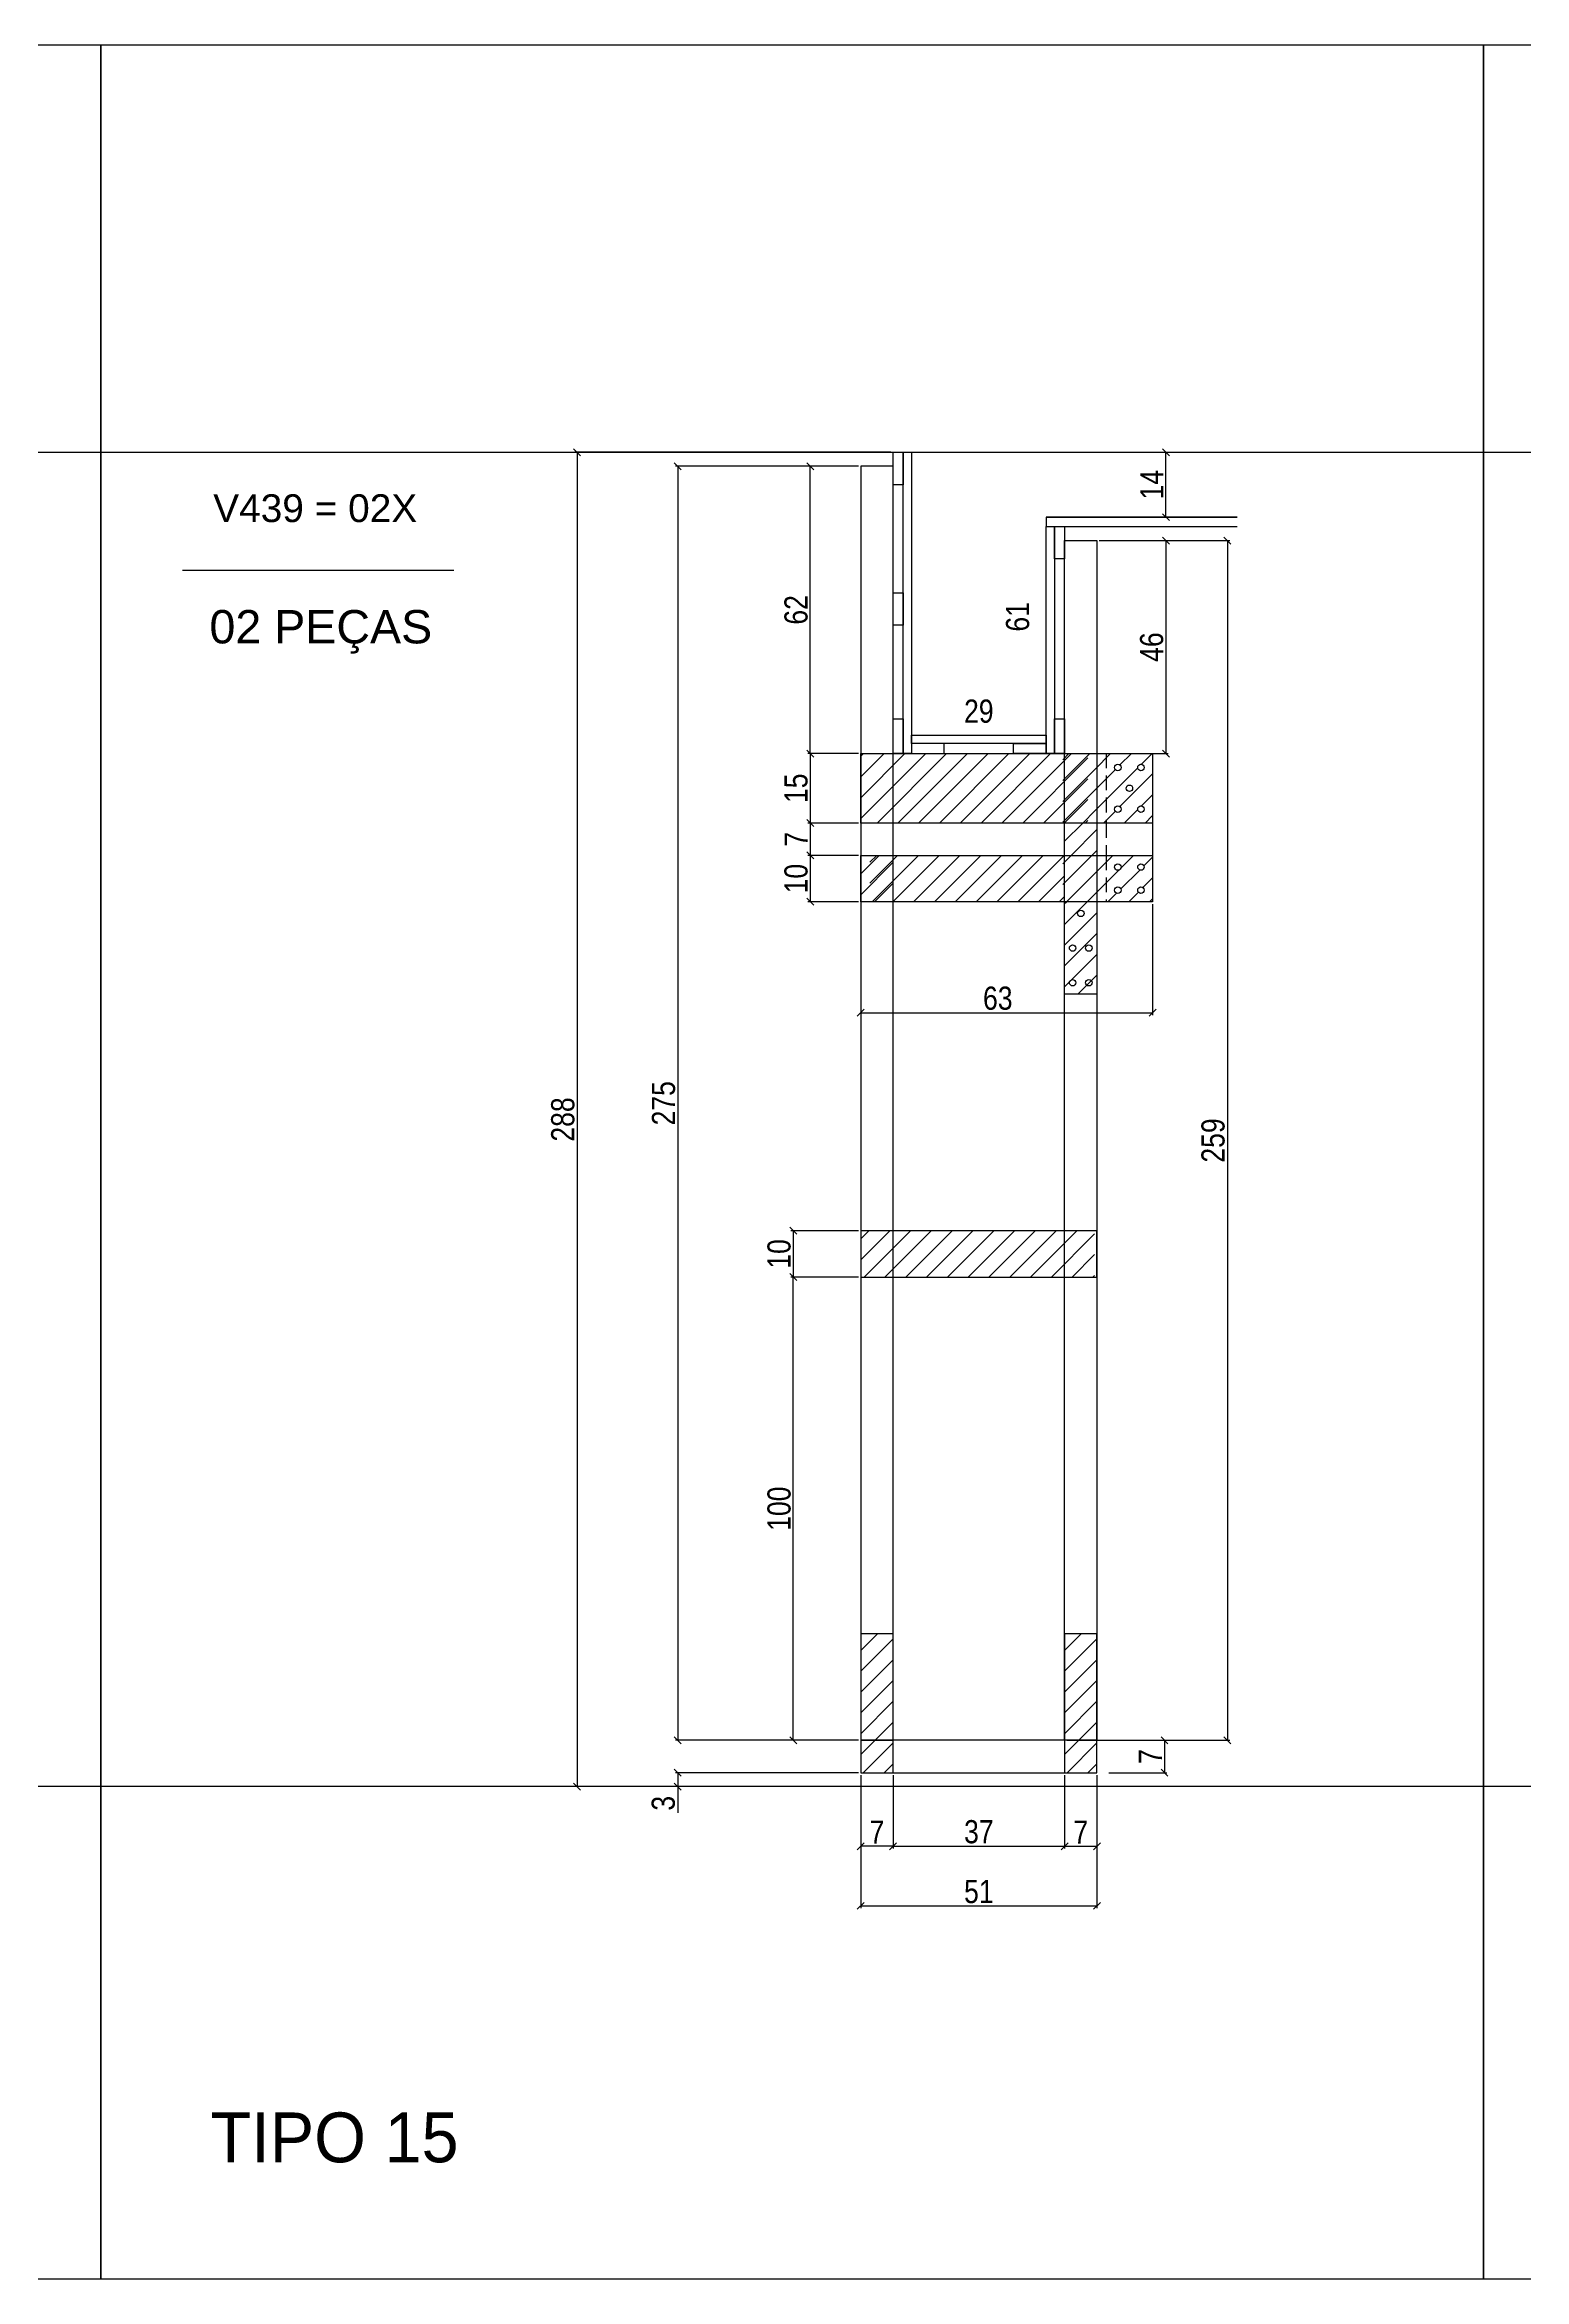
# Model space of a CAD drawing. Extents: x 17311 to 161354, y 153625 to 213544.
# Drawn here: x 19029 to 19668, y 207396 to 208361 of the extents above; entities that cross this region are included whole.
import ezdxf

# ---------------------------------------------------------------- set-up
doc = ezdxf.new("R2010")
doc.units = 0
doc.linetypes.add('DASHED2', pattern=[9.525, 6.35, -3.175])
doc.layers.get('0').update_dxf_attribs({"linetype": 'CONTINUOUS'})
doc.layers.get('DEFPOINTS').update_dxf_attribs({"linetype": 'CONTINUOUS'})
for name, color, linetype in [('8', 111, 'CONTINUOUS'), ('COTA', 241, 'CONTINUOUS'), ('detalhes', 4, 'CONTINUOUS'), ('HACHURA', 8, 'CONTINUOUS'), ('Painéis', 200, 'CONTINUOUS'), ('SARR_2.2x10', 60, 'CONTINUOUS'), ('SARR_7x7', 40, 'CONTINUOUS'), ('TIRAS REESCORAMENTO', 252, 'CONTINUOUS'), ('VIGAS', 3, 'CONTINUOUS')]:
    doc.layers.add(name, color=color, linetype=linetype)
doc.layers.add('resinado', color=7, linetype='CONTINUOUS', true_color=0xff6161)
doc.styles.add('COTA TECNICA 2X', font='techl___.ttf', dxfattribs={"height": 10})
doc.styles.add('R80-50', font='arial.ttf', dxfattribs={"height": 10})
doc.styles.add('ROMAS860', font='ROMAS860.SHX', dxfattribs={"height": 8.5})
doc.dimstyles.new('SECAO', dxfattribs={"dimscale": 0.333333, "dimtxt": 5, "dimasz": 9, "dimexe": 3, "dimexo": 3, "dimgap": 3, "dimtad": 1, "dimdec": 1, "dimlfac": 0.5, "dimzin": 12, "dimdsep": 46, "dimtxsty": 'COTA TECNICA 2X', "dimblk1": 'OBLIQUE', "dimblk2": 'OBLIQUE', "dimsah": 1, "dimcen": 0.9, "dimclrd": 4, "dimclre": 4, "dimclrt": 240, "dimadec": 1, "dimazin": 3, "dimtfac": 1, "dimtdec": 1, "dimtmove": 0, "dimatfit": 3, "dimfxl": 1, "dimtolj": 1, "dimtzin": 12, "dimarcsym": 0})
pattern_1 = [(45, (-6725.916, 10514.263), (-4.49012806, 4.49012806), [])]

# ---------------------------------------------------------------- blocks, each defined once
blk = doc.blocks.new('_Oblique')
at = {"color": 0, "linetype": 'ByBlock', "lineweight": -2}
blk.add_line((-0.5, -0.5), (0.5, 0.5), dxfattribs=at)
blk = doc.blocks.new('*D3166')
at = {"layer": 'DEFPOINTS', "color": 0, "transparency": 16777216}
for p in [(19381.69, 208179.13), (19302.73, 207629.04), (19381.69, 207629.04)]:
    blk.add_point(p, dxfattribs=at)
at = {"layer": 'detalhes', "color": 4, "lineweight": -2, "transparency": 16777216}
for p, q in [((19380.69, 208179.13), (19301.73, 208179.13)), ((19302.73, 208179.13), (19302.73, 207629.04)), ((19380.69, 207629.04), (19301.73, 207629.04))]:
    blk.add_line(p, q, dxfattribs=at)
at = {"layer": 'detalhes', "color": 4, "lineweight": -2, "transparency": 16777216, "xscale": 3, "yscale": 3, "zscale": 3}
for p, rotation in [((19302.73, 208179.13), 90), ((19302.73, 207629.04), 270)]:
    blk.add_blockref('_Oblique', p, dxfattribs=dict(at, rotation=rotation))
at = {"layer": 'detalhes', "color": 240, "transparency": 16777216, "insert": (19296.62, 207904.09), "char_height": 10, "attachment_point": 5, "rotation": 90, "style": 'COTA TECNICA 2X'}
blk.add_mtext('\\A1;275', dxfattribs=at)
blk = doc.blocks.new('*D3167')
at = {"layer": 'DEFPOINTS', "color": 0, "transparency": 16777216}
for p in [(19381.69, 207615.04), (19483.69, 207615.04), (19483.69, 207557.58)]:
    blk.add_point(p, dxfattribs=at)
at = {"layer": 'detalhes', "color": 4, "lineweight": -2, "transparency": 16777216}
for p, q in [((19381.69, 207614.04), (19381.69, 207556.58)), ((19483.69, 207614.04), (19483.69, 207556.58)), ((19381.69, 207557.58), (19483.69, 207557.58))]:
    blk.add_line(p, q, dxfattribs=at)
at = {"layer": 'detalhes', "color": 4, "lineweight": -2, "transparency": 16777216, "xscale": 3, "yscale": 3, "zscale": 3, "rotation": 180}
blk.add_blockref('_Oblique', (19381.69, 207557.58), dxfattribs=at)
at = {"layer": 'detalhes', "color": 4, "lineweight": -2, "transparency": 16777216, "xscale": 3, "yscale": 3, "zscale": 3}
blk.add_blockref('_Oblique', (19483.69, 207557.58), dxfattribs=at)
at = {"layer": 'detalhes', "color": 240, "transparency": 16777216, "insert": (19432.69, 207563.69), "char_height": 10, "attachment_point": 5, "style": 'COTA TECNICA 2X'}
blk.add_mtext('\\A1;51', dxfattribs=at)
blk = doc.blocks.new('*D3168')
at = {"layer": 'DEFPOINTS', "color": 0, "transparency": 16777216}
for p in [(19395.69, 207615.04), (19469.69, 207615.04), (19469.69, 207583.3)]:
    blk.add_point(p, dxfattribs=at)
at = {"layer": 'detalhes', "color": 4, "lineweight": -2, "transparency": 16777216}
for p, q in [((19395.69, 207614.04), (19395.69, 207582.3)), ((19469.69, 207614.04), (19469.69, 207582.3)), ((19395.69, 207583.3), (19469.69, 207583.3))]:
    blk.add_line(p, q, dxfattribs=at)
at = {"layer": 'detalhes', "color": 4, "lineweight": -2, "transparency": 16777216, "xscale": 3, "yscale": 3, "zscale": 3, "rotation": 180}
blk.add_blockref('_Oblique', (19395.69, 207583.3), dxfattribs=at)
at = {"layer": 'detalhes', "color": 4, "lineweight": -2, "transparency": 16777216, "xscale": 3, "yscale": 3, "zscale": 3}
blk.add_blockref('_Oblique', (19469.69, 207583.3), dxfattribs=at)
at = {"layer": 'detalhes', "color": 240, "transparency": 16777216, "insert": (19432.69, 207589.52), "char_height": 10, "attachment_point": 5, "style": 'COTA TECNICA 2X'}
blk.add_mtext('\\A1;37', dxfattribs=at)
blk = doc.blocks.new('*D3169')
at = {"layer": 'DEFPOINTS', "color": 0, "transparency": 16777216}
for p in [(19469.69, 207583.3), (19483.69, 207583.3), (19483.69, 207583.3)]:
    blk.add_point(p, dxfattribs=at)
at = {"layer": 'detalhes', "color": 4, "lineweight": -2, "transparency": 16777216}
blk.add_line((19469.69, 207583.3), (19483.69, 207583.3), dxfattribs=at)
at = {"layer": 'detalhes', "color": 4, "lineweight": -2, "transparency": 16777216, "xscale": 3, "yscale": 3, "zscale": 3, "rotation": 180}
blk.add_blockref('_Oblique', (19469.69, 207583.3), dxfattribs=at)
at = {"layer": 'detalhes', "color": 4, "lineweight": -2, "transparency": 16777216, "xscale": 3, "yscale": 3, "zscale": 3}
blk.add_blockref('_Oblique', (19483.69, 207583.3), dxfattribs=at)
at = {"layer": 'detalhes', "color": 240, "transparency": 16777216, "insert": (19476.69, 207589.37), "char_height": 10, "attachment_point": 5, "style": 'COTA TECNICA 2X'}
blk.add_mtext('\\A1;7', dxfattribs=at)
blk = doc.blocks.new('*D3170')
at = {"layer": 'DEFPOINTS', "color": 0, "transparency": 16777216}
for p in [(19381.69, 207583.3), (19381.69, 207583.3), (19395.69, 207583.3)]:
    blk.add_point(p, dxfattribs=at)
at = {"layer": 'detalhes', "color": 4, "lineweight": -2, "transparency": 16777216}
blk.add_line((19395.69, 207583.3), (19381.69, 207583.3), dxfattribs=at)
at = {"layer": 'detalhes', "color": 4, "lineweight": -2, "transparency": 16777216, "xscale": 3, "yscale": 3, "zscale": 3, "rotation": 180}
blk.add_blockref('_Oblique', (19381.69, 207583.3), dxfattribs=at)
at = {"layer": 'detalhes', "color": 4, "lineweight": -2, "transparency": 16777216, "xscale": 3, "yscale": 3, "zscale": 3}
blk.add_blockref('_Oblique', (19395.69, 207583.3), dxfattribs=at)
at = {"layer": 'detalhes', "color": 240, "transparency": 16777216, "insert": (19388.69, 207589.37), "char_height": 10, "attachment_point": 5, "style": 'COTA TECNICA 2X'}
blk.add_mtext('\\A1;7', dxfattribs=at)
blk = doc.blocks.new('*D3171')
at = {"layer": 'DEFPOINTS', "color": 0, "transparency": 16777216}
for p in [(19381.69, 207849.05), (19352.59, 207829.05), (19381.69, 207829.05)]:
    blk.add_point(p, dxfattribs=at)
at = {"layer": 'detalhes', "color": 4, "lineweight": -2, "transparency": 16777216}
for p, q in [((19380.69, 207849.05), (19351.59, 207849.05)), ((19352.59, 207849.05), (19352.59, 207829.05)), ((19380.69, 207829.05), (19351.59, 207829.05))]:
    blk.add_line(p, q, dxfattribs=at)
at = {"layer": 'detalhes', "color": 4, "lineweight": -2, "transparency": 16777216, "xscale": 3, "yscale": 3, "zscale": 3}
for p, rotation in [((19352.59, 207849.05), 90), ((19352.59, 207829.05), 270)]:
    blk.add_blockref('_Oblique', p, dxfattribs=dict(at, rotation=rotation))
at = {"layer": 'detalhes', "color": 240, "transparency": 16777216, "insert": (19346.49, 207839.05), "char_height": 10, "attachment_point": 5, "rotation": 90, "style": 'COTA TECNICA 2X'}
blk.add_mtext('\\A1;10', dxfattribs=at)
blk = doc.blocks.new('*D3172')
at = {"layer": 'DEFPOINTS', "color": 0, "transparency": 16777216}
for p in [(19359.92, 208179.13), (19381.69, 208179.13), (19381.69, 208055.08)]:
    blk.add_point(p, dxfattribs=at)
at = {"layer": 'detalhes', "color": 4, "lineweight": -2, "transparency": 16777216}
for p, q in [((19380.69, 208179.13), (19358.92, 208179.13)), ((19359.92, 208055.08), (19359.92, 208179.13)), ((19380.69, 208055.08), (19358.92, 208055.08))]:
    blk.add_line(p, q, dxfattribs=at)
at = {"layer": 'detalhes', "color": 4, "lineweight": -2, "transparency": 16777216, "xscale": 3, "yscale": 3, "zscale": 3}
for p, rotation in [((19359.92, 208179.13), 90), ((19359.92, 208055.08), 270)]:
    blk.add_blockref('_Oblique', p, dxfattribs=dict(at, rotation=rotation))
at = {"layer": 'detalhes', "color": 240, "transparency": 16777216, "insert": (19353.82, 208117.11), "char_height": 10, "attachment_point": 5, "rotation": 90, "style": 'COTA TECNICA 2X'}
blk.add_mtext('\\A1;62', dxfattribs=at)
blk = doc.blocks.new('*D3173')
at = {"layer": 'DEFPOINTS', "color": 0, "transparency": 16777216}
for p in [(19483.69, 208147.01), (19483.69, 208055.08), (19513.44, 208055.08)]:
    blk.add_point(p, dxfattribs=at)
at = {"layer": 'detalhes', "color": 4, "lineweight": -2, "transparency": 16777216}
for p, q in [((19484.69, 208147.01), (19514.44, 208147.01)), ((19513.44, 208147.01), (19513.44, 208055.08)), ((19484.69, 208055.08), (19514.44, 208055.08))]:
    blk.add_line(p, q, dxfattribs=at)
at = {"layer": 'detalhes', "color": 4, "lineweight": -2, "transparency": 16777216, "xscale": 3, "yscale": 3, "zscale": 3}
for p, rotation in [((19513.44, 208147.01), 90), ((19513.44, 208055.08), 270)]:
    blk.add_blockref('_Oblique', p, dxfattribs=dict(at, rotation=rotation))
at = {"layer": 'detalhes', "color": 240, "transparency": 16777216, "insert": (19507.34, 208101.04), "char_height": 10, "attachment_point": 5, "rotation": 90, "style": 'COTA TECNICA 2X'}
blk.add_mtext('\\A1;46', dxfattribs=at)
blk = doc.blocks.new('*D3174')
at = {"layer": 'DEFPOINTS', "color": 0, "transparency": 16777216}
for p in [(19395.69, 208185.13), (19259.22, 207609.04), (19381.69, 207609.04)]:
    blk.add_point(p, dxfattribs=at)
at = {"layer": 'detalhes', "color": 4, "lineweight": -2, "transparency": 16777216}
for p, q in [((19394.69, 208185.13), (19258.22, 208185.13)), ((19259.22, 208185.13), (19259.22, 207609.04)), ((19380.69, 207609.04), (19258.22, 207609.04))]:
    blk.add_line(p, q, dxfattribs=at)
at = {"layer": 'detalhes', "color": 4, "lineweight": -2, "transparency": 16777216, "xscale": 3, "yscale": 3, "zscale": 3}
for p, rotation in [((19259.22, 208185.13), 90), ((19259.22, 207609.04), 270)]:
    blk.add_blockref('_Oblique', p, dxfattribs=dict(at, rotation=rotation))
at = {"layer": 'detalhes', "color": 240, "transparency": 16777216, "insert": (19253.13, 207897.09), "char_height": 10, "attachment_point": 5, "rotation": 90, "style": 'COTA TECNICA 2X'}
blk.add_mtext('\\A1;288', dxfattribs=at)
blk = doc.blocks.new('*D3175')
at = {"layer": 'DEFPOINTS', "color": 0, "transparency": 16777216}
for p in [(19381.69, 207615.04), (19302.73, 207609.04), (19381.69, 207609.04)]:
    blk.add_point(p, dxfattribs=at)
at = {"layer": 'detalhes', "color": 4, "lineweight": -2, "transparency": 16777216}
for p, q in [((19380.69, 207615.04), (19301.73, 207615.04)), ((19302.73, 207615.04), (19302.73, 207609.04)), ((19380.69, 207609.04), (19301.73, 207609.04)), ((19302.73, 207609.04), (19302.73, 207597.71))]:
    blk.add_line(p, q, dxfattribs=at)
at = {"layer": 'detalhes', "color": 4, "lineweight": -2, "transparency": 16777216, "xscale": 3, "yscale": 3, "zscale": 3}
for p, rotation in [((19302.73, 207615.04), 90), ((19302.73, 207609.04), 270)]:
    blk.add_blockref('_Oblique', p, dxfattribs=dict(at, rotation=rotation))
at = {"layer": 'detalhes', "color": 240, "transparency": 16777216, "insert": (19296.51, 207601.87), "char_height": 10, "attachment_point": 5, "rotation": 90, "style": 'COTA TECNICA 2X'}
blk.add_mtext('\\A1;3', dxfattribs=at)
blk = doc.blocks.new('*D3176')
at = {"layer": 'DEFPOINTS', "color": 0, "transparency": 16777216}
for p in [(19448.73, 208185.13), (19455.58, 208185.13), (19448.73, 208063.08)]:
    blk.add_point(p, dxfattribs=at)
at = {"layer": 'detalhes', "color": 240, "transparency": 16777216, "insert": (19449.48, 208114.11), "char_height": 10, "attachment_point": 5, "rotation": 90, "style": 'COTA TECNICA 2X'}
blk.add_mtext('\\A1;61', dxfattribs=at)
blk = doc.blocks.new('*D3177')
at = {"layer": 'DEFPOINTS', "color": 0, "transparency": 16777216}
for p in [(19403.69, 208067.24), (19461.69, 208067.24), (19461.69, 208067.24)]:
    blk.add_point(p, dxfattribs=at)
at = {"layer": 'detalhes', "color": 240, "transparency": 16777216, "insert": (19432.69, 208073.32), "char_height": 10, "attachment_point": 5, "style": 'COTA TECNICA 2X'}
blk.add_mtext('\\A1;29', dxfattribs=at)
blk = doc.blocks.new('*D3178')
at = {"layer": 'DEFPOINTS', "color": 0, "transparency": 16777216}
for p in [(19352.59, 207829.05), (19381.69, 207829.05), (19380.69, 207629.04)]:
    blk.add_point(p, dxfattribs=at)
at = {"layer": 'detalhes', "color": 4, "lineweight": -2, "transparency": 16777216}
for p, q in [((19380.69, 207829.05), (19351.59, 207829.05)), ((19352.59, 207629.04), (19352.59, 207829.05)), ((19379.69, 207629.04), (19351.59, 207629.04))]:
    blk.add_line(p, q, dxfattribs=at)
at = {"layer": 'detalhes', "color": 4, "lineweight": -2, "transparency": 16777216, "xscale": 3, "yscale": 3, "zscale": 3}
for p, rotation in [((19352.59, 207829.05), 90), ((19352.59, 207629.04), 270)]:
    blk.add_blockref('_Oblique', p, dxfattribs=dict(at, rotation=rotation))
at = {"layer": 'detalhes', "color": 240, "transparency": 16777216, "insert": (19346.49, 207729.05), "char_height": 10, "attachment_point": 5, "rotation": 90, "style": 'COTA TECNICA 2X'}
blk.add_mtext('\\A1;100', dxfattribs=at)
blk = doc.blocks.new('*D3179')
at = {"layer": 'DEFPOINTS', "color": 0, "transparency": 16777216}
for p in [(19381.69, 208015.08), (19507.69, 207991.08), (19507.69, 207943.16)]:
    blk.add_point(p, dxfattribs=at)
at = {"layer": 'detalhes', "color": 4, "lineweight": -2, "transparency": 16777216}
for p, q in [((19381.69, 208014.08), (19381.69, 207942.16)), ((19507.69, 207990.08), (19507.69, 207942.16)), ((19381.69, 207943.16), (19507.69, 207943.16))]:
    blk.add_line(p, q, dxfattribs=at)
at = {"layer": 'detalhes', "color": 4, "lineweight": -2, "transparency": 16777216, "xscale": 3, "yscale": 3, "zscale": 3, "rotation": 180}
blk.add_blockref('_Oblique', (19381.69, 207943.16), dxfattribs=at)
at = {"layer": 'detalhes', "color": 4, "lineweight": -2, "transparency": 16777216, "xscale": 3, "yscale": 3, "zscale": 3}
blk.add_blockref('_Oblique', (19507.69, 207943.16), dxfattribs=at)
at = {"layer": 'detalhes', "color": 240, "transparency": 16777216, "insert": (19440.87, 207949.38), "char_height": 10, "attachment_point": 5, "style": 'COTA TECNICA 2X'}
blk.add_mtext('\\A1;63', dxfattribs=at)
blk = doc.blocks.new('*D3180')
at = {"layer": 'DEFPOINTS', "color": 0, "transparency": 16777216}
for p in [(19510.29, 208185.13), (19513.44, 208185.13), (19510.29, 208157.13)]:
    blk.add_point(p, dxfattribs=at)
at = {"layer": 'detalhes', "color": 4, "lineweight": -2, "transparency": 16777216}
for p, q in [((19511.29, 208185.13), (19514.44, 208185.13)), ((19513.44, 208157.13), (19513.44, 208185.13)), ((19511.29, 208157.13), (19514.44, 208157.13))]:
    blk.add_line(p, q, dxfattribs=at)
at = {"layer": 'detalhes', "color": 4, "lineweight": -2, "transparency": 16777216, "xscale": 3, "yscale": 3, "zscale": 3}
for p, rotation in [((19513.44, 208185.13), 90), ((19513.44, 208157.13), 270)]:
    blk.add_blockref('_Oblique', p, dxfattribs=dict(at, rotation=rotation))
at = {"layer": 'detalhes', "color": 240, "transparency": 16777216, "insert": (19507.37, 208171.13), "char_height": 10, "attachment_point": 5, "rotation": 90, "style": 'COTA TECNICA 2X'}
blk.add_mtext('\\A1;14', dxfattribs=at)
blk = doc.blocks.new('*D3181')
at = {"layer": 'DEFPOINTS', "color": 0, "transparency": 16777216}
for p in [(19484.69, 208147.01), (19484.69, 207629.04), (19539.98, 207629.04)]:
    blk.add_point(p, dxfattribs=at)
at = {"layer": 'detalhes', "color": 4, "lineweight": -2, "transparency": 16777216}
for p, q in [((19485.69, 208147.01), (19540.98, 208147.01)), ((19539.98, 208147.01), (19539.98, 207629.04)), ((19485.69, 207629.04), (19540.98, 207629.04))]:
    blk.add_line(p, q, dxfattribs=at)
at = {"layer": 'detalhes', "color": 4, "lineweight": -2, "transparency": 16777216, "xscale": 3, "yscale": 3, "zscale": 3}
for p, rotation in [((19539.98, 208147.01), 90), ((19539.98, 207629.04), 270)]:
    blk.add_blockref('_Oblique', p, dxfattribs=dict(at, rotation=rotation))
at = {"layer": 'detalhes', "color": 240, "transparency": 16777216, "insert": (19533.84, 207888.02), "char_height": 10, "attachment_point": 5, "rotation": 90, "style": 'COTA TECNICA 2X'}
blk.add_mtext('\\A1;259', dxfattribs=at)
blk = doc.blocks.new('*D3182')
at = {"layer": 'DEFPOINTS', "color": 0, "transparency": 16777216}
for p in [(19469.69, 207629.04), (19487.74, 207615.04), (19512.84, 207615.04)]:
    blk.add_point(p, dxfattribs=at)
at = {"layer": 'detalhes', "color": 4, "lineweight": -2, "transparency": 16777216}
for p, q in [((19470.69, 207629.04), (19513.84, 207629.04)), ((19512.84, 207629.04), (19512.84, 207615.04)), ((19488.74, 207615.04), (19513.84, 207615.04))]:
    blk.add_line(p, q, dxfattribs=at)
at = {"layer": 'detalhes', "color": 4, "lineweight": -2, "transparency": 16777216, "xscale": 3, "yscale": 3, "zscale": 3}
for p, rotation in [((19512.84, 207629.04), 90), ((19512.84, 207615.04), 270)]:
    blk.add_blockref('_Oblique', p, dxfattribs=dict(at, rotation=rotation))
at = {"layer": 'detalhes', "color": 240, "transparency": 16777216, "insert": (19506.76, 207622.04), "char_height": 10, "attachment_point": 5, "rotation": 90, "style": 'COTA TECNICA 2X'}
blk.add_mtext('\\A1;7', dxfattribs=at)
blk = doc.blocks.new('*D3183')
at = {"layer": 'DEFPOINTS', "color": 0, "transparency": 16777216}
for p in [(19381.69, 208055.08), (19359.92, 208025.08), (19381.69, 208025.08)]:
    blk.add_point(p, dxfattribs=at)
at = {"layer": 'detalhes', "color": 4, "lineweight": -2, "transparency": 16777216}
for p, q in [((19380.69, 208055.08), (19358.92, 208055.08)), ((19359.92, 208055.08), (19359.92, 208025.08)), ((19380.69, 208025.08), (19358.92, 208025.08))]:
    blk.add_line(p, q, dxfattribs=at)
at = {"layer": 'detalhes', "color": 4, "lineweight": -2, "transparency": 16777216, "xscale": 3, "yscale": 3, "zscale": 3}
for p, rotation in [((19359.92, 208055.08), 90), ((19359.92, 208025.08), 270)]:
    blk.add_blockref('_Oblique', p, dxfattribs=dict(at, rotation=rotation))
at = {"layer": 'detalhes', "color": 240, "transparency": 16777216, "insert": (19353.81, 208040.08), "char_height": 10, "attachment_point": 5, "rotation": 90, "style": 'COTA TECNICA 2X'}
blk.add_mtext('\\A1;15', dxfattribs=at)
blk = doc.blocks.new('*D3184')
at = {"layer": 'DEFPOINTS', "color": 0, "transparency": 16777216}
for p in [(19381.69, 208011.08), (19359.92, 207991.08), (19381.69, 207991.08)]:
    blk.add_point(p, dxfattribs=at)
at = {"layer": 'detalhes', "color": 4, "lineweight": -2, "transparency": 16777216}
for p, q in [((19380.69, 208011.08), (19358.92, 208011.08)), ((19359.92, 208011.08), (19359.92, 207991.08)), ((19380.69, 207991.08), (19358.92, 207991.08))]:
    blk.add_line(p, q, dxfattribs=at)
at = {"layer": 'detalhes', "color": 4, "lineweight": -2, "transparency": 16777216, "xscale": 3, "yscale": 3, "zscale": 3}
for p, rotation in [((19359.92, 208011.08), 90), ((19359.92, 207991.08), 270)]:
    blk.add_blockref('_Oblique', p, dxfattribs=dict(at, rotation=rotation))
at = {"layer": 'detalhes', "color": 240, "transparency": 16777216, "insert": (19353.82, 208001.08), "char_height": 10, "attachment_point": 5, "rotation": 90, "style": 'COTA TECNICA 2X'}
blk.add_mtext('\\A1;10', dxfattribs=at)
blk = doc.blocks.new('*D3185')
at = {"layer": 'DEFPOINTS', "color": 0, "transparency": 16777216}
for p in [(19381.69, 208025.08), (19359.92, 208011.08), (19381.69, 208011.08)]:
    blk.add_point(p, dxfattribs=at)
at = {"layer": 'detalhes', "color": 4, "lineweight": -2, "transparency": 16777216}
for p, q in [((19380.69, 208025.08), (19358.92, 208025.08)), ((19359.92, 208025.08), (19359.92, 208011.08)), ((19380.69, 208011.08), (19358.92, 208011.08))]:
    blk.add_line(p, q, dxfattribs=at)
at = {"layer": 'detalhes', "color": 4, "lineweight": -2, "transparency": 16777216, "xscale": 3, "yscale": 3, "zscale": 3}
for p, rotation in [((19359.92, 208025.08), 90), ((19359.92, 208011.08), 270)]:
    blk.add_blockref('_Oblique', p, dxfattribs=dict(at, rotation=rotation))
at = {"layer": 'detalhes', "color": 240, "transparency": 16777216, "insert": (19353.85, 208018.08), "char_height": 10, "attachment_point": 5, "rotation": 90, "style": 'COTA TECNICA 2X'}
blk.add_mtext('\\A1;7', dxfattribs=at)

msp = doc.modelspace()

# ---------------------------------------------------------------- hatches: boundary and pattern name
at = {"layer": 'COTA'}
h = msp.add_hatch(dxfattribs=at)
h.set_pattern_fill('ANSI31', color=256, scale=2, style=0)
h.set_pattern_definition([(45, (-6715.916, 10514.263), (-4.49012806, 4.49012806), [])])
h.paths.add_polyline_path([(19479.69, 208055.08), (19381.69, 208055.08), (19381.69, 208025.08), (19479.69, 208025.08)])
h = msp.add_hatch(dxfattribs=at)
h.set_pattern_fill('ANSI31', color=256, scale=2, style=0)
h.set_pattern_definition(pattern_1)
h.paths.add_polyline_path([(19482.89, 208055.08), (19468.89, 208055.08), (19468.89, 208025.08), (19482.89, 208025.08)])
h = msp.add_hatch(dxfattribs=at)
h.set_pattern_fill('ANSI31', color=256, scale=2, style=0)
h.set_pattern_definition(pattern_1)
h.paths.add_polyline_path([(19507.69, 208055.08), (19482.89, 208055.08), (19482.89, 208025.08), (19507.69, 208025.08)])
h.paths.add_polyline_path([(19494.09, 208031.08, -1), (19491.29, 208031.08, -1)], flags=16)
h.paths.add_polyline_path([(19496.29, 208040.08, -1), (19499.09, 208040.08, -1)], flags=16)
h.paths.add_polyline_path([(19491.29, 208049.08, -1), (19494.09, 208049.08, -1)], flags=16)
h.paths.add_polyline_path([(19504.09, 208031.08, -1), (19501.29, 208031.08, -1)], flags=16)
h.paths.add_polyline_path([(19501.29, 208049.08, -1), (19504.09, 208049.08, -1)], flags=16)
h = msp.add_hatch(dxfattribs=at)
h.set_pattern_fill('ANSI31', color=256, scale=2, style=0)
h.set_pattern_definition(pattern_1)
h.paths.add_polyline_path([(19469.69, 208025.08), (19469.69, 208011.08), (19483.69, 208011.08), (19483.69, 208025.08)])
h = msp.add_hatch(dxfattribs=at)
h.set_pattern_fill('ANSI31', color=256, scale=2, style=0)
h.set_pattern_definition([(45, (-6745.916, 10514.263), (-4.49012806, 4.49012806), [])])
h.paths.add_polyline_path([(19395.69, 208011.08), (19381.69, 208011.08), (19381.69, 207991.08), (19395.69, 207991.08)])
h = msp.add_hatch(dxfattribs=at)
h.set_pattern_fill('ANSI31', color=256, scale=2, style=0)
h.set_pattern_definition([(45, (-6755.916, 10514.263), (-4.49012806, 4.49012806), [])])
h.paths.add_polyline_path([(19469.69, 208011.08), (19385.69, 208011.08), (19385.69, 207991.08), (19469.69, 207991.08)])
h = msp.add_hatch(dxfattribs=at)
h.set_pattern_fill('ANSI31', color=256, scale=2, style=0)
h.set_pattern_definition(pattern_1)
h.paths.add_polyline_path([(19482.89, 208011.08), (19468.89, 208011.08), (19468.89, 207991.08), (19482.89, 207991.08)])
h = msp.add_hatch(dxfattribs=at)
h.set_pattern_fill('ANSI31', color=256, scale=2, style=0)
h.set_pattern_definition(pattern_1)
h.paths.add_polyline_path([(19507.69, 208011.08), (19482.89, 208011.08), (19482.89, 207991.08), (19507.69, 207991.08)])
h.paths.add_polyline_path([(19491.29, 208006.08, -1), (19494.09, 208006.08, -1)], flags=16)
h.paths.add_polyline_path([(19494.09, 207996.08, -1), (19491.29, 207996.08, -1)], flags=16)
h.paths.add_polyline_path([(19501.29, 208006.08, -1), (19504.09, 208006.08, -1)], flags=16)
h.paths.add_polyline_path([(19504.09, 207996.08, -1), (19501.29, 207996.08, -1)], flags=16)
h = msp.add_hatch(dxfattribs=at)
h.set_pattern_fill('ANSI31', color=256, scale=2, style=0)
h.set_pattern_definition(pattern_1)
h.paths.add_polyline_path([(19469.69, 207951.14), (19483.69, 207951.14), (19483.69, 207991.08), (19469.69, 207991.08)])
h = msp.add_hatch(dxfattribs=at)
h.set_pattern_fill('ANSI31', color=256, scale=2, style=0)
h.set_pattern_definition([(45, (-6725.916, 10556.263), (-4.49012806, 4.49012806), [])])
h.paths.add_polyline_path([(19482.69, 207849.05), (19381.69, 207849.05), (19381.69, 207829.05), (19482.69, 207829.05)])
h = msp.add_hatch(dxfattribs=at)
h.set_pattern_fill('ANSI31', color=256, scale=2, style=0)
h.set_pattern_definition([(45, (-462.5307, 201805.848), (-4.490128, 4.490128), [])])
h.paths.add_polyline_path([(19381.69, 207615.04), (19395.69, 207615.04), (19395.69, 207675.04), (19381.69, 207675.04)])
h = msp.add_hatch(dxfattribs=at)
h.set_pattern_fill('ANSI31', color=256, scale=2, style=0)
h.set_pattern_definition([(45, (-374.5307, 201805.848), (-4.490128, 4.490128), [])])
h.paths.add_polyline_path([(19469.69, 207615.04), (19483.69, 207615.04), (19483.69, 207675.04), (19469.69, 207675.04)])

# ---------------------------------------------------------------- linework, layer by layer
at = {"linetype": 'Continuous'}
msp.add_line((19507.69, 208025.08), (19507.69, 208011.08), dxfattribs=at)
msp.add_line((19483.69, 207951.14), (19469.69, 207951.14))
msp.add_lwpolyline([(19403.69, 207615.04), (19483.69, 207615.04), (19483.69, 207629.04), (19381.69, 207629.04), (19381.69, 207615.04), (19403.69, 207615.04)], dxfattribs=at)
for centre in [(19492.69, 208049.08), (19502.69, 208049.08), (19497.69, 208040.08), (19492.69, 208031.08), (19502.69, 208031.08), (19492.69, 208006.08), (19502.69, 208006.08), (19492.69, 207996.08), (19502.69, 207996.08), (19476.69, 207986.08), (19473.19, 207971.11), (19480.19, 207971.11), (19473.19, 207956.14), (19480.19, 207956.14)]:
    msp.add_circle(centre, 1.4)
at = {"layer": '8', "color": 5, "linetype": 'Continuous'}
for points in [[(19053.72, 207396.34), (18456.91, 207396.34), (18456.91, 208361.12), (19053.72, 208361.12)], [(19650.53, 207396.34), (19053.72, 207396.34), (19053.72, 208361.12), (19650.53, 208361.12)], [(20247.34, 207396.34), (19650.53, 207396.34), (19650.53, 208361.12), (20247.34, 208361.12)]]:
    msp.add_lwpolyline(points, close=True, dxfattribs=at)
at = {"layer": 'COTA', "linetype": 'DASHED2'}
for p, q in [((19487.69, 208055.08), (19487.69, 208025.08)), ((19487.69, 208025.08), (19487.69, 208011.08)), ((19487.69, 208011.08), (19487.69, 207991.08))]:
    msp.add_line(p, q, dxfattribs=at)
at = {"layer": 'HACHURA', "color": 7}
msp.add_line((19088.87, 208134.32), (19206.03, 208134.32), dxfattribs=at)
at = {"layer": 'Painéis'}
msp.add_lwpolyline([(19381.69, 207829.05), (19483.69, 207829.05), (19483.69, 207849.05), (19381.69, 207849.05), (19381.69, 207829.05)], dxfattribs=at)
for points in [[(19381.69, 207615.04), (19395.69, 207615.04), (19395.69, 207675.04), (19381.69, 207675.04)], [(19469.69, 207615.04), (19483.69, 207615.04), (19483.69, 207675.04), (19469.69, 207675.04)]]:
    msp.add_lwpolyline(points, close=True, dxfattribs=at)
at = {"layer": 'resinado'}
msp.add_line((19461.69, 208157.13), (19544.17, 208157.13), dxfattribs=at)
at = {"layer": 'SARR_2.2x10', "linetype": 'Continuous'}
for points in [[(19507.69, 208025.08), (19381.69, 208025.08), (19381.69, 208055.08), (19507.69, 208055.08)], [(19507.69, 207991.08), (19381.69, 207991.08), (19381.69, 208011.08), (19507.69, 208011.08)]]:
    msp.add_lwpolyline(points, close=True, dxfattribs=at)
at = {"layer": 'SARR_7x7', "linetype": 'Continuous'}
for points in [[(19381.69, 207629.04), (19395.69, 207629.04), (19395.69, 208179.13), (19381.69, 208179.13)], [(19483.69, 207629.04), (19469.69, 207629.04), (19469.69, 208147.01), (19483.69, 208147.01)]]:
    msp.add_lwpolyline(points, close=True, dxfattribs=at)
at = {"layer": 'TIRAS REESCORAMENTO', "linetype": 'ByBlock'}
for p, q in [((22634.59, 208185.04), (17860.1, 208185.04)), ((19403.69, 208185.13), (19544.65, 208185.13)), ((19461.69, 208153.13), (19544.17, 208153.13)), ((22634.59, 207609.04), (17860.1, 207609.04))]:
    msp.add_line(p, q, dxfattribs=at)
for points in [[(19395.69, 208185.13), (19400.09, 208185.13), (19400.09, 208171.13), (19395.69, 208171.13)], [(19465.29, 208153.13), (19469.69, 208153.13), (19469.69, 208139.13), (19465.29, 208139.13)], [(19395.69, 208124.45), (19400.09, 208124.45), (19400.09, 208110.45), (19395.69, 208110.45)], [(19395.69, 208070.08), (19400.09, 208070.08), (19400.09, 208055.08), (19395.69, 208055.08)], [(19465.29, 208070.08), (19469.69, 208070.08), (19469.69, 208055.08), (19465.29, 208055.08)], [(19461.69, 208059.48), (19403.69, 208059.48), (19403.69, 208063.08), (19461.69, 208063.08)], [(19417.72, 208055.08), (19417.72, 208059.48), (19403.69, 208059.48), (19403.69, 208055.08)], [(19447.65, 208055.08), (19447.65, 208059.48), (19461.69, 208059.48), (19461.69, 208055.08)]]:
    msp.add_lwpolyline(points, close=True, dxfattribs=at)
for points in [[(19403.69, 208055.08), (19400.09, 208055.08), (19400.09, 208185.13), (19403.69, 208185.13), (19403.69, 208055.08)], [(19544.17, 208157.13), (19461.69, 208157.13), (19461.69, 208153.13), (19544.17, 208153.13)], [(19465.29, 208055.08), (19461.69, 208055.08), (19461.69, 208153.13), (19465.29, 208153.13), (19465.29, 208055.08)]]:
    msp.add_lwpolyline(points, dxfattribs=at)

# ---------------------------------------------------------------- texts
at = {"linetype": 'Continuous', "style": 'ROMAS860'}
msp.add_text('TIPO 15', height=21.505, dxfattribs=at).set_placement((19101.01, 207446.85))
at = {"layer": 'VIGAS', "color": 7, "attachment_point": 1, "style": 'R80-50'}
for s, width, insert, char_height in [('V439 = 02X', 124.324, (19102.17, 208167.01), 12), ('02 PEÇAS', 162.221, (19100.55, 208117.03), 14.4)]:
    msp.add_mtext_dynamic_manual_height_columns(s, width=width, gutter_width=50, heights=[0], dxfattribs=dict(at, insert=insert, char_height=char_height))

# ---------------------------------------------------------------- dimensions: what is measured, and where the dimension line sits
at = {"layer": 'detalhes', "color": 3}
for base, p1, p2, picture, middle in [((19259.22, 207609.04), (19395.69, 208185.13), (19381.69, 207609.04), '*D3174', (19253.13, 207897.09)), ((19513.44, 208185.13), (19510.29, 208157.13), (19510.29, 208185.13), '*D3180', (19507.37, 208171.13)), ((19302.73, 207629.04), (19381.69, 208179.13), (19381.69, 207629.04), '*D3166', (19296.62, 207904.09)), ((19359.92, 208179.13), (19381.69, 208055.08), (19381.69, 208179.13), '*D3172', (19353.82, 208117.11)), ((19513.44, 208055.08), (19483.69, 208147.01), (19483.69, 208055.08), '*D3173', (19507.34, 208101.04)), ((19539.98, 207629.04), (19484.69, 208147.01), (19484.69, 207629.04), '*D3181', (19533.84, 207888.02)), ((19359.92, 208025.08), (19381.69, 208055.08), (19381.69, 208025.08), '*D3183', (19353.81, 208040.08)), ((19359.92, 208011.08), (19381.69, 208025.08), (19381.69, 208011.08), '*D3185', (19353.85, 208018.08)), ((19359.92, 207991.08), (19381.69, 208011.08), (19381.69, 207991.08), '*D3184', (19353.82, 208001.08)), ((19352.59, 207829.05), (19381.69, 207849.05), (19381.69, 207829.05), '*D3171', (19346.49, 207839.05)), ((19352.59, 207829.05), (19380.69, 207629.04), (19381.69, 207829.05), '*D3178', (19346.49, 207729.05)), ((19512.84, 207615.04), (19469.69, 207629.04), (19487.74, 207615.04), '*D3182', (19506.76, 207622.04)), ((19302.73, 207609.04), (19381.69, 207615.04), (19381.69, 207609.04), '*D3175', (19296.51, 207601.87))]:
    dim = msp.add_linear_dim(base=base, p1=p1, p2=p2, angle=90, dimstyle='SECAO', dxfattribs=at)
    dim.commit()
    dim.dimension.update_dxf_attribs({"geometry": picture, "text_midpoint": middle})
dim = msp.add_linear_dim(base=(19455.58, 208185.13), p1=(19448.73, 208063.08), p2=(19448.73, 208185.13), angle=90, dimstyle='SECAO', override={"dimse1": 1, "dimse2": 1, "dimsd1": 1, "dimsd2": 1}, dxfattribs=at)
dim.commit()
dim.dimension.update_dxf_attribs({"geometry": '*D3176', "text_midpoint": (19455.58, 208114.11), "dimtype": 160})
dim = msp.add_linear_dim(base=(19461.69, 208067.24), p1=(19403.69, 208067.24), p2=(19461.69, 208067.24), dimstyle='SECAO', override={"dimse1": 1, "dimse2": 1, "dimsd1": 1, "dimsd2": 1}, dxfattribs=at)
dim.commit()
dim.dimension.update_dxf_attribs({"geometry": '*D3177', "text_midpoint": (19432.69, 208073.32)})
for base, p1, p2, picture, middle in [((19507.69, 207943.16), (19381.69, 208015.08), (19507.69, 207991.08), '*D3179', (19440.87, 207943.16)), ((19483.69, 207557.58), (19381.69, 207615.04), (19483.69, 207615.04), '*D3167', (19432.69, 207557.58)), ((19469.69, 207583.3), (19395.69, 207615.04), (19469.69, 207615.04), '*D3168', (19432.69, 207583.3)), ((19483.69, 207583.3), (19469.69, 207583.3), (19483.69, 207583.3), '*D3169', (19476.69, 207583.3))]:
    dim = msp.add_linear_dim(base=base, p1=p1, p2=p2, dimstyle='SECAO', dxfattribs=at)
    dim.commit()
    dim.dimension.update_dxf_attribs({"geometry": picture, "text_midpoint": middle, "dimtype": 160})
dim = msp.add_linear_dim(base=(19381.69, 207583.3), p1=(19395.69, 207583.3), p2=(19381.69, 207583.3), dimstyle='SECAO', dxfattribs=at)
dim.commit()
dim.dimension.update_dxf_attribs({"geometry": '*D3170', "text_midpoint": (19388.69, 207589.37)})

doc.saveas('drawing.dxf')
